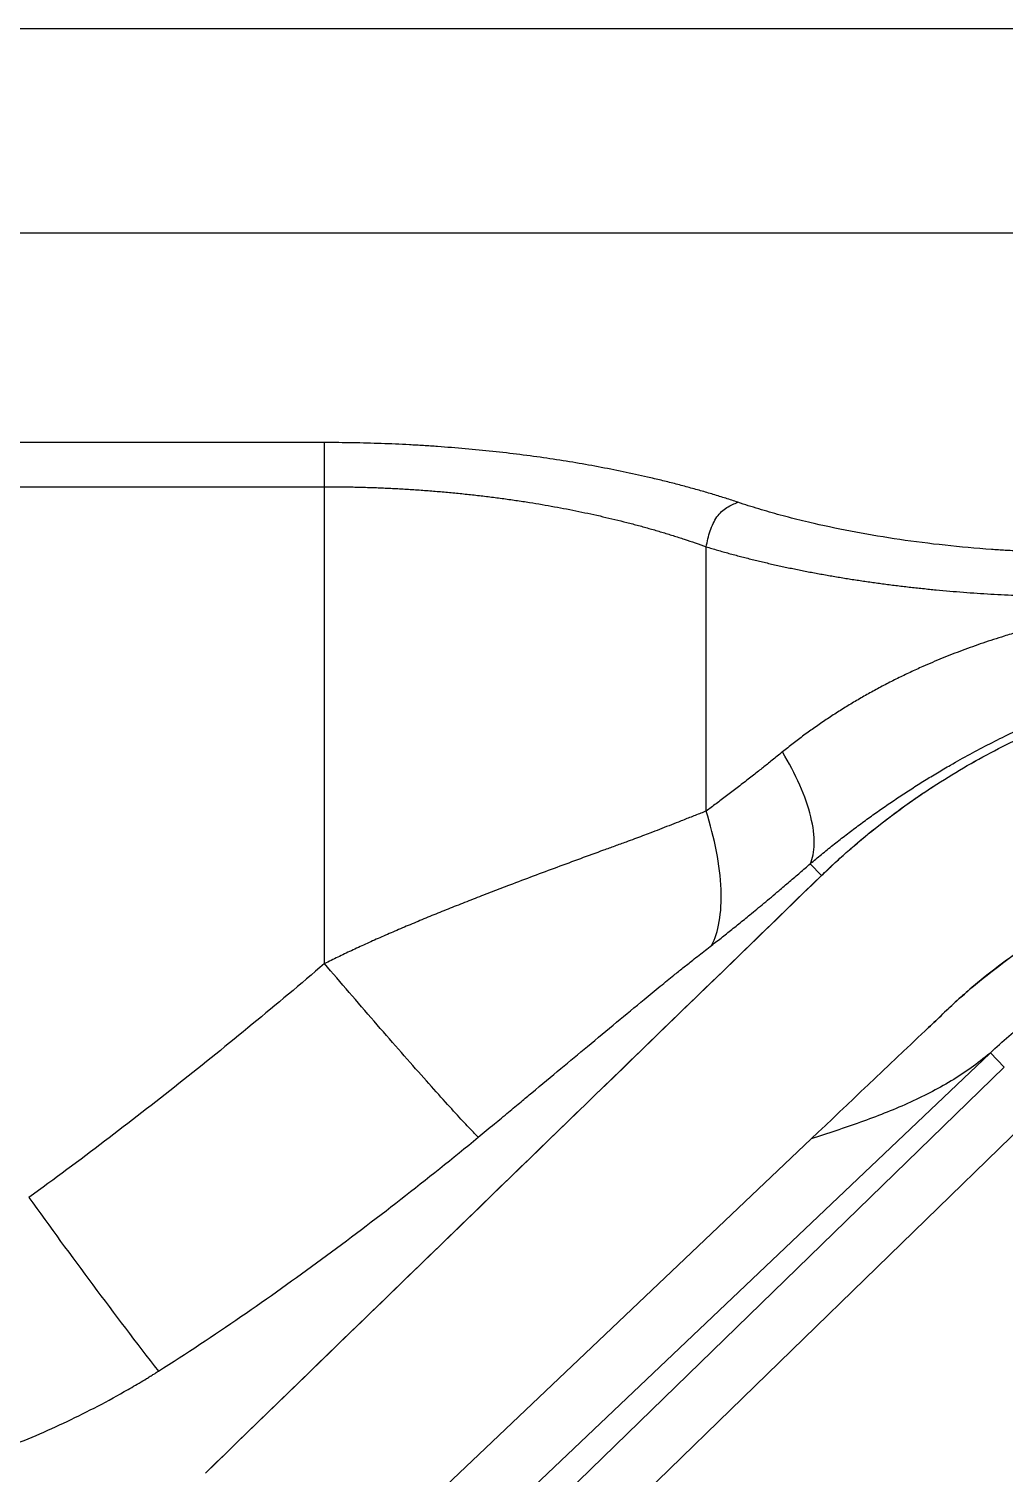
# Model space of a CAD drawing. Extents: x -2 to 78, y -19 to 124.
# Drawn here: x 28.65 to 32.62, y 3.56 to 9.44 of the extents above; entities that cross this region are included whole.
import ezdxf

# ---------------------------------------------------------------- set-up
doc = ezdxf.new("R2010")
doc.units = 0
doc.header["$MEASUREMENT"] = 0
doc.layers.add('1', color=4, linetype='Continuous')
doc.layers.add('GEOMETRY', color=2, linetype='Continuous', lineweight=25)

# ---------------------------------------------------------------- blocks, each defined once
blk = doc.blocks.new('2026 BEAM 220')
at = {"layer": 'GEOMETRY'}
for p, q in [((52.0992, 9.4439), (28.2908, 9.4439)), ((28.1595, 8.6127), (43.8197, 8.6127)), ((31.8358, 7.759), (27.9858, 7.7591)), ((27.9858, 7.5795), (31.8359, 7.5795)), ((31.8359, 5.637), (31.8359, 7.5795)), ((33.3906, 6.2583), (33.3906, 7.3347)), ((33.8603, 5.9959), (33.8141, 6.0436)), ((31.3076, 2.1978), (34.5457, 5.2718)), ((34.5457, 5.2718), (34.5481, 5.2741)), ((34.6039, 5.2153), (34.5481, 5.2741)), ((34.6039, 5.2153), (30.8465, 1.5615)), ((31.0174, 1.4163), (34.7746, 5.0701)), ((33.8181, 4.9232), (31.1368, 2.3778))]:
    blk.add_line(p, q, dxfattribs=at)
blk.add_arc((50.7256, 19.1112), 24.7362, 215.67684, 217.72105, dxfattribs=at)
for points, knots in [([(33.52, 7.5158), (33.5118, 7.5186), (33.4953, 7.524), (33.4703, 7.5321), (33.445, 7.54), (33.4195, 7.5478), (33.3938, 7.5554), (33.3678, 7.563), (33.3416, 7.5704), (33.3152, 7.5777), (33.2885, 7.5848), (33.2616, 7.5918), (33.2344, 7.5987), (33.2071, 7.6055), (33.1794, 7.6121), (33.0959, 7.6316), (32.9525, 7.6615), (32.7416, 7.6965), (32.5226, 7.7242), (32.3532, 7.7392), (32.2392, 7.7467), (32.1819, 7.75), (32.1245, 7.7528), (32.067, 7.7551), (32.0093, 7.7568), (31.9516, 7.7581), (31.8937, 7.7589), (31.8551, 7.759), (31.8358, 7.759)], [0, 0, 0, 0, 0.018085, 0.036135, 0.054154, 0.072143, 0.090106, 0.108046, 0.125965, 0.143867, 0.161755, 0.179632, 0.1975, 0.215362, 0.233222, 0.251083, 0.376083, 0.500237, 0.625648, 0.750383, 0.781698, 0.812944, 0.844138, 0.875299, 0.906447, 0.9376, 0.968778, 1, 1, 1, 1]), ([(31.8359, 7.5795), (31.8359, 7.5894), (31.8359, 7.5993), (31.8359, 7.6194), (31.8359, 7.6296), (31.8359, 7.6495), (31.8359, 7.6593), (31.8359, 7.6778), (31.8359, 7.6866), (31.8359, 7.7025), (31.8359, 7.7098), (31.8359, 7.7229), (31.8358, 7.7288), (31.8358, 7.7392), (31.8358, 7.7437), (31.8358, 7.7519), (31.8358, 7.7555), (31.8358, 7.759)], [0, 0, 0, 0, 0.125, 0.125, 0.25, 0.25, 0.375, 0.375, 0.5, 0.5, 0.625, 0.625, 0.75, 0.75, 0.875, 0.875, 1, 1, 1, 1]), ([(31.8359, 7.5795), (31.8456, 7.5795), (31.865, 7.5795), (31.8941, 7.5792), (31.9233, 7.5788), (31.9524, 7.5783), (31.9816, 7.5776), (32.0107, 7.5768), (32.0399, 7.5758), (32.069, 7.5746), (32.0982, 7.5733), (32.1273, 7.5719), (32.1564, 7.5703), (32.1854, 7.5685), (32.2145, 7.5666), (32.2435, 7.5645), (32.2725, 7.5623), (32.3014, 7.5599), (32.3303, 7.5574), (32.3591, 7.5547), (32.3879, 7.5519), (32.4166, 7.5489), (32.4452, 7.5458), (32.4738, 7.5425), (32.5023, 7.5391), (32.5307, 7.5355), (32.559, 7.5317), (32.5873, 7.5278), (32.6154, 7.5238), (32.6435, 7.5196), (32.679, 7.514), (32.722, 7.5069), (32.7722, 7.4981), (32.8222, 7.4887), (32.872, 7.4788), (32.9214, 7.4684), (32.9704, 7.4574), (33.0191, 7.4459), (33.0674, 7.4339), (33.1152, 7.4213), (33.1626, 7.4082), (33.2094, 7.3946), (33.2557, 7.3804), (33.3014, 7.3657), (33.3465, 7.3505), (33.3758, 7.3399), (33.3906, 7.3346)], [0, 0, 0, 0, 0.0169452, 0.0339041, 0.0508773, 0.0678654, 0.0848689, 0.1018883, 0.1189242, 0.1359771, 0.1530475, 0.1701361, 0.1872432, 0.2043695, 0.2215155, 0.2386817, 0.2558687, 0.2730769, 0.2903069, 0.3075592, 0.3248343, 0.3421327, 0.3594551, 0.3768017, 0.3941733, 0.4115702, 0.4289931, 0.4464423, 0.4639184, 0.481422, 0.4989534, 0.5308371, 0.5629259, 0.5952229, 0.6277309, 0.6604525, 0.6933907, 0.7265479, 0.759927, 0.7935304, 0.8273607, 0.8614203, 0.8957117, 0.9302372, 0.9649992, 1, 1, 1, 1]), ([(33.3906, 7.3346), (33.3928, 7.3453), (33.3951, 7.3561), (33.4003, 7.3777), (33.4033, 7.3885), (33.4103, 7.4097), (33.4143, 7.42), (33.4235, 7.4392), (33.4286, 7.4482), (33.4401, 7.4643), (33.4465, 7.4715), (33.4601, 7.4841), (33.4674, 7.4896), (33.4823, 7.4991), (33.4899, 7.503), (33.5051, 7.51), (33.5126, 7.5129), (33.52, 7.5158)], [0, 0, 0, 0, 0.125, 0.125, 0.25, 0.25, 0.375, 0.375, 0.5, 0.5, 0.625, 0.625, 0.75, 0.75, 0.875, 0.875, 1, 1, 1, 1]), ([(34.944, 7.31), (34.9346, 7.31), (34.9159, 7.31), (34.8878, 7.3102), (34.8597, 7.3106), (34.8316, 7.3111), (34.8036, 7.3117), (34.7756, 7.3125), (34.7476, 7.3134), (34.7196, 7.3145), (34.6917, 7.3157), (34.6639, 7.317), (34.636, 7.3185), (34.6082, 7.3202), (34.5804, 7.3219), (34.4981, 7.3276), (34.3622, 7.3397), (34.1773, 7.3632), (33.9988, 7.3928), (33.8691, 7.4199), (33.7832, 7.4403), (33.7373, 7.4518), (33.6923, 7.4637), (33.648, 7.4761), (33.6045, 7.4889), (33.5617, 7.5021), (33.534, 7.5112), (33.52, 7.5158)], [0, 0, 0, 0, 0.017941, 0.035866, 0.053777, 0.071679, 0.089574, 0.107466, 0.125358, 0.143254, 0.161157, 0.17907, 0.196996, 0.21494, 0.232903, 0.250891, 0.375229, 0.499954, 0.624769, 0.750181, 0.78572, 0.82127, 0.856856, 0.892499, 0.928222, 0.964048, 1, 1, 1, 1]), ([(33.3906, 7.3346), (33.3981, 7.3324), (33.4133, 7.3278), (33.4363, 7.3211), (33.4595, 7.3145), (33.4829, 7.308), (33.5064, 7.3016), (33.5301, 7.2954), (33.5539, 7.2892), (33.5779, 7.2832), (33.6021, 7.2773), (33.6264, 7.2715), (33.6508, 7.2659), (33.6754, 7.2603), (33.7001, 7.2549), (33.7249, 7.2496), (33.7498, 7.2444), (33.7749, 7.2394), (33.8, 7.2344), (33.8253, 7.2296), (33.8507, 7.2249), (33.8761, 7.2203), (33.9017, 7.2158), (33.9273, 7.2114), (33.9531, 7.2072), (33.9788, 7.2031), (34.0047, 7.1991), (34.0307, 7.1952), (34.0567, 7.1914), (34.0827, 7.1877), (34.118, 7.183), (34.1628, 7.1772), (34.2172, 7.1708), (34.272, 7.1648), (34.3271, 7.1593), (34.3824, 7.1543), (34.438, 7.1498), (34.4938, 7.1457), (34.5498, 7.1421), (34.606, 7.139), (34.6622, 7.1364), (34.7185, 7.1342), (34.7749, 7.1326), (34.8313, 7.1314), (34.8876, 7.1306), (34.9252, 7.1305), (34.944, 7.1305)], [0, 0, 0, 0, 0.017975, 0.035894, 0.053757, 0.071564, 0.089315, 0.107011, 0.124651, 0.142237, 0.159768, 0.177244, 0.194666, 0.212034, 0.229348, 0.246609, 0.263817, 0.280972, 0.298074, 0.315123, 0.332121, 0.349067, 0.36596, 0.382803, 0.399595, 0.416335, 0.433026, 0.449666, 0.466256, 0.482796, 0.499288, 0.533173, 0.566975, 0.600696, 0.634339, 0.667905, 0.701399, 0.734822, 0.768177, 0.801467, 0.834695, 0.867864, 0.900976, 0.934034, 0.967041, 1, 1, 1, 1]), ([(34.944, 7.0575), (34.9346, 7.0556), (34.9159, 7.0518), (34.8878, 7.0458), (34.8596, 7.0396), (34.8313, 7.033), (34.803, 7.0262), (34.7746, 7.0191), (34.7462, 7.0117), (34.7177, 7.0041), (34.6892, 6.9961), (34.6606, 6.9879), (34.632, 6.9794), (34.5841, 6.9647), (34.5176, 6.943), (34.4337, 6.9131), (34.3521, 6.8812), (34.2813, 6.8511), (34.2208, 6.8234), (34.1697, 6.7988), (34.1194, 6.7732), (34.0697, 6.7467), (34.0209, 6.7192), (33.9728, 6.6907), (33.9255, 6.6612), (33.879, 6.6308), (33.8333, 6.5994), (33.7884, 6.567), (33.7443, 6.5338), (33.7157, 6.5108), (33.7014, 6.4994)], [0, 0, 0, 0, 0.020075, 0.040242, 0.060505, 0.080863, 0.101318, 0.121873, 0.142527, 0.163283, 0.184143, 0.205106, 0.226175, 0.247351, 0.311414, 0.374821, 0.437609, 0.499819, 0.541094, 0.582403, 0.62376, 0.665175, 0.70666, 0.748227, 0.789888, 0.831654, 0.873537, 0.915548, 0.957699, 1, 1, 1, 1]), ([(33.8603, 5.9959), (33.8686, 6.0038), (33.885, 6.0197), (33.9101, 6.0431), (33.9353, 6.0662), (33.9608, 6.0891), (33.9866, 6.1116), (34.0126, 6.1338), (34.0388, 6.1558), (34.0653, 6.1774), (34.0921, 6.1987), (34.1191, 6.2197), (34.1463, 6.2405), (34.1738, 6.2609), (34.2015, 6.281), (34.2295, 6.3008), (34.2577, 6.3203), (34.2862, 6.3395), (34.3456, 6.3787), (34.4376, 6.4354), (34.5645, 6.5055), (34.6949, 6.5694), (34.8284, 6.6272), (34.9643, 6.6785), (35.1022, 6.7231), (35.2418, 6.7609), (35.3568, 6.7861), (35.4462, 6.8024), (35.5094, 6.8126), (35.5729, 6.8215), (35.6367, 6.8289), (35.7006, 6.835), (35.7648, 6.8398), (35.8292, 6.8432), (35.8938, 6.8453), (35.937, 6.8455), (35.9586, 6.8457)], [0, 0, 0, 0, 0.014783, 0.029554, 0.044314, 0.059066, 0.073811, 0.088551, 0.103289, 0.118026, 0.132763, 0.147504, 0.162249, 0.177001, 0.191761, 0.206532, 0.221316, 0.236113, 0.250927, 0.313328, 0.375716, 0.438236, 0.501034, 0.563672, 0.626039, 0.688279, 0.750539, 0.778149, 0.805756, 0.833373, 0.861013, 0.888688, 0.916412, 0.944197, 0.972056, 1, 1, 1, 1]), ([(33.8603, 5.9959), (33.9302, 6.0636), (34.003, 6.1276), (34.1166, 6.2182), (34.1552, 6.2475), (34.234, 6.3043), (34.2744, 6.332), (34.3959, 6.4111), (34.4792, 6.4597), (34.6506, 6.549), (34.7388, 6.5897), (34.919, 6.6626), (35.0103, 6.6946), (35.195, 6.7494), (35.2888, 6.7724), (35.5719, 6.8273), (35.7637, 6.8457), (35.9586, 6.8457)], [0, 0, 0, 0, 0.125, 0.125, 0.1875, 0.1875, 0.25, 0.25, 0.375, 0.375, 0.5, 0.5, 0.625, 0.625, 0.75, 0.75, 1, 1, 1, 1]), ([(33.8141, 6.0436), (33.8217, 6.05), (33.8369, 6.0629), (33.86, 6.0819), (33.8833, 6.1009), (33.9067, 6.1197), (33.9303, 6.1383), (33.9541, 6.1568), (33.9781, 6.1752), (34.0022, 6.1934), (34.0266, 6.2114), (34.0511, 6.2293), (34.0758, 6.247), (34.1006, 6.2645), (34.1257, 6.2819), (34.1509, 6.2991), (34.1763, 6.3161), (34.2018, 6.3329), (34.2276, 6.3496), (34.2535, 6.3661), (34.2795, 6.3824), (34.3058, 6.3985), (34.3322, 6.4144), (34.3588, 6.4302), (34.4028, 6.4558), (34.4648, 6.4905), (34.5457, 6.5332), (34.6279, 6.5741), (34.6994, 6.6075), (34.7596, 6.6342), (34.8077, 6.6549), (34.8557, 6.6746), (34.9035, 6.6936), (34.9511, 6.7118), (34.9984, 6.7292), (35.03, 6.7402), (35.0457, 6.7457)], [0, 0, 0, 0, 0.022005, 0.043959, 0.065865, 0.087725, 0.109543, 0.131319, 0.153058, 0.174761, 0.196431, 0.218069, 0.23968, 0.261265, 0.282826, 0.304367, 0.325889, 0.347396, 0.368889, 0.390371, 0.411845, 0.433313, 0.454787, 0.476276, 0.497786, 0.560782, 0.623861, 0.687181, 0.750734, 0.787183, 0.82334, 0.859198, 0.894771, 0.930081, 0.96515, 1, 1, 1, 1]), ([(33.7014, 6.4994), (33.6941, 6.4935), (33.68, 6.4821), (33.6595, 6.4654), (33.64, 6.4498), (33.6215, 6.435), (33.5956, 6.4145), (33.5604, 6.3871), (33.5167, 6.3535), (33.473, 6.3202), (33.4312, 6.2886), (33.404, 6.2683), (33.3906, 6.2583)], [0, 0, 0, 0, 0.068161, 0.133117, 0.194869, 0.25342, 0.308771, 0.44206, 0.589422, 0.729628, 0.866479, 1, 1, 1, 1]), ([(33.8141, 6.0436), (33.8243, 6.0655), (33.8301, 6.0929), (33.8313, 6.1576), (33.8266, 6.1949), (33.8065, 6.276), (33.7912, 6.3198), (33.7519, 6.4093), (33.7279, 6.4549), (33.7014, 6.4994)], [0, 0, 0, 0, 0.25, 0.25, 0.5, 0.5, 0.75, 0.75, 1, 1, 1, 1]), ([(33.3906, 6.2583), (33.3832, 6.2555), (33.3684, 6.2497), (33.3459, 6.2409), (33.3232, 6.232), (33.3002, 6.223), (33.2723, 6.2119), (33.2391, 6.1988), (33.2005, 6.1837), (33.1647, 6.1695), (33.1195, 6.1525), (33.0717, 6.135), (33.0184, 6.1156), (32.9565, 6.0931), (32.8784, 6.0646), (32.7831, 6.0294), (32.6868, 5.9935), (32.5986, 5.9602), (32.5194, 5.9299), (32.4499, 5.903), (32.3817, 5.8762), (32.3148, 5.8494), (32.2493, 5.8227), (32.1853, 5.7961), (32.1229, 5.7695), (32.0621, 5.743), (32.003, 5.7165), (31.9457, 5.6901), (31.8901, 5.6637), (31.8538, 5.6458), (31.8359, 5.637)], [0, 0, 0, 0, 0.016738, 0.033512, 0.050324, 0.067174, 0.084061, 0.111436, 0.138841, 0.166274, 0.186934, 0.232743, 0.264, 0.294354, 0.355886, 0.417084, 0.477954, 0.538503, 0.582176, 0.624889, 0.666645, 0.707447, 0.7473, 0.786205, 0.824168, 0.861193, 0.897283, 0.932444, 0.966681, 1, 1, 1, 1]), ([(33.4125, 5.7113), (33.4265, 5.7375), (33.4372, 5.7701), (33.4505, 5.8469), (33.453, 5.8911), (33.4492, 5.9878), (33.4428, 6.0401), (33.4221, 6.148), (33.4078, 6.2036), (33.3906, 6.2583)], [0, 0, 0, 0, 0.25, 0.25, 0.5, 0.5, 0.75, 0.75, 1, 1, 1, 1]), ([(33.8181, 4.9232), (33.9726, 5.0699), (34.1465, 5.2349), (34.3203, 5.3999), (34.3589, 5.4366), (34.3781, 5.455), (34.4367, 5.5094), (34.477, 5.5443), (34.5601, 5.6114), (34.603, 5.6437), (34.6904, 5.705), (34.7351, 5.7341), (34.8716, 5.8166), (34.9661, 5.8653), (35.1132, 5.9287), (35.1633, 5.9483), (35.2637, 5.9837), (35.3143, 5.9996), (35.4671, 6.042), (35.5702, 6.0632), (35.7792, 6.0918), (35.885, 6.0991), (35.9922, 6.0991)], [0, 0, 0, 0, 0.25, 0.28125, 0.28125, 0.3125, 0.3125, 0.375, 0.375, 0.4375, 0.4375, 0.5, 0.5, 0.625, 0.625, 0.6875, 0.6875, 0.75, 0.75, 0.875, 0.875, 1, 1, 1, 1]), ([(35.9922, 6.0991), (35.9389, 6.0991), (35.8859, 6.0973), (35.8065, 6.0919), (35.7801, 6.0896), (35.7273, 6.0842), (35.7008, 6.0811), (35.6226, 6.0704), (35.5707, 6.0615), (35.4931, 6.0455), (35.4674, 6.0398), (35.4161, 6.0274), (35.3909, 6.0208), (35.2627, 5.9853), (35.1619, 5.9497), (34.9665, 5.8654), (34.8722, 5.8169), (34.689, 5.7062), (34.6013, 5.6448), (34.4978, 5.5611), (34.4774, 5.544), (34.4371, 5.5091), (34.4175, 5.4916), (34.3952, 5.4708), (34.3927, 5.4686), (34.3891, 5.4651), (34.3879, 5.464), (34.386, 5.4623), (34.3854, 5.4618), (34.3845, 5.4609), (34.3843, 5.4606), (34.3837, 5.4601), (34.3832, 5.4596), (34.382, 5.4585), (34.3803, 5.4569), (34.3767, 5.4535), (34.3753, 5.4521), (34.373, 5.4499), (34.3721, 5.4492), (34.3708, 5.4479), (34.3704, 5.4475), (34.3695, 5.4467), (34.3689, 5.446), (34.3589, 5.4366), (34.3492, 5.4274), (34.3203, 5.3999), (34.301, 5.3816), (34.1271, 5.2166), (33.9726, 5.0699), (33.8181, 4.9232)], [0, 0, 0, 0, 0.0625, 0.0625, 0.09375, 0.09375, 0.125, 0.125, 0.1875, 0.1875, 0.21875, 0.21875, 0.25, 0.25, 0.375, 0.375, 0.5, 0.5, 0.625, 0.625, 0.65625, 0.65625, 0.6875, 0.6875, 0.691406, 0.691406, 0.693359, 0.693359, 0.694336, 0.694336, 0.694824, 0.694824, 0.695312, 0.695312, 0.699219, 0.699219, 0.701172, 0.701172, 0.702148, 0.702148, 0.702637, 0.702637, 0.703125, 0.703125, 0.71875, 0.71875, 0.75, 0.75, 1, 1, 1, 1]), ([(33.4125, 5.7113), (33.4198, 5.717), (33.4345, 5.7284), (33.4566, 5.7458), (33.4787, 5.7634), (33.501, 5.7812), (33.5234, 5.7992), (33.5459, 5.8174), (33.5799, 5.8452), (33.6266, 5.8839), (33.6806, 5.9292), (33.7297, 5.971), (33.7723, 6.0074), (33.8003, 6.0317), (33.8141, 6.0436)], [0, 0, 0, 0, 0.0557111, 0.1115081, 0.1674001, 0.223396, 0.2795047, 0.3357353, 0.3920965, 0.5340282, 0.6847104, 0.7932831, 0.8983734, 1, 1, 1, 1]), ([(31.3509, 3.5623), (31.7916, 3.9899), (32.6279, 4.8013), (33.4646, 5.6123), (33.8603, 5.9959)], [0, 0, 0, 0, 0.527004, 1, 1, 1, 1]), ([(34.5481, 5.2741), (34.5968, 5.3202), (34.6477, 5.3642), (34.7525, 5.4462), (34.8066, 5.4845), (34.9736, 5.5915), (35.0914, 5.6523), (35.2782, 5.7268), (35.3412, 5.7484), (35.4682, 5.7855), (35.5323, 5.801), (35.7264, 5.8382), (35.8581, 5.8509), (35.9922, 5.8509)], [0, 0, 0, 0, 0.125, 0.125, 0.25, 0.25, 0.5, 0.5, 0.625, 0.625, 0.75, 0.75, 1, 1, 1, 1]), ([(32.4624, 4.9304), (32.4841, 4.9483), (32.5254, 4.9822), (32.5835, 5.0304), (32.6346, 5.0729), (32.7056, 5.1321), (32.7957, 5.2073), (32.9108, 5.3033), (33.024, 5.3975), (33.123, 5.4793), (33.2005, 5.5429), (33.253, 5.5856), (33.2969, 5.6206), (33.3311, 5.6477), (33.3616, 5.6716), (33.3873, 5.6917), (33.4041, 5.7048), (33.4125, 5.7113)], [0, 0, 0, 0, 0.066877, 0.126614, 0.179205, 0.224647, 0.34654, 0.458452, 0.582824, 0.701108, 0.770867, 0.830148, 0.870269, 0.914072, 0.943102, 0.971741, 1, 1, 1, 1]), ([(31.8358, 5.637), (31.6412, 5.4707), (31.4438, 5.3079), (31.0428, 4.9901), (30.8393, 4.8349), (30.6319, 4.6848)], [0, 0, 0, 0, 0.5, 0.5, 1, 1, 1, 1]), ([(32.4624, 4.9304), (32.4536, 4.939), (32.4422, 4.9506), (32.4139, 4.9803), (32.3969, 4.9984), (32.3576, 5.0412), (32.3352, 5.0658), (32.2856, 5.1209), (32.2584, 5.1514), (32.2003, 5.217), (32.1693, 5.2521), (32.1051, 5.3254), (32.0718, 5.3635), (32.0043, 5.4413), (31.9701, 5.4808), (31.9023, 5.5595), (31.8687, 5.5987), (31.8359, 5.637)], [0, 0, 0, 0, 0.125, 0.125, 0.25, 0.25, 0.375, 0.375, 0.5, 0.5, 0.625, 0.625, 0.75, 0.75, 0.875, 0.875, 1, 1, 1, 1]), ([(34.5457, 5.2718), (34.4968, 5.2304), (34.4441, 5.193), (34.332, 5.1253), (34.2725, 5.095), (34.1486, 5.0397), (34.0841, 5.0147), (33.9525, 4.9675), (33.8853, 4.9454), (33.8181, 4.9232)], [0, 0, 0, 0, 0.25, 0.25, 0.5, 0.5, 0.75, 0.75, 1, 1, 1, 1]), ([(31.1593, 3.9772), (31.3864, 4.1214), (31.6075, 4.2743), (32.0412, 4.593), (32.2536, 4.7589), (32.4624, 4.9304)], [0, 0, 0, 0, 0.5, 0.5, 1, 1, 1, 1]), ([(28.9992, 3.4126), (29.005, 3.4124), (29.011, 3.4122), (29.0228, 3.4118), (29.0405, 3.4113), (29.0817, 3.4104), (29.117, 3.41), (29.1875, 3.41), (29.2344, 3.4108), (29.3748, 3.4157), (29.468, 3.4222), (29.7466, 3.4517), (29.9309, 3.4843), (30.1592, 3.5424), (30.2046, 3.5548), (30.2947, 3.5813), (30.3393, 3.5954), (30.4722, 3.64), (30.5593, 3.6729), (30.7307, 3.7451), (30.8149, 3.7846), (30.939, 3.8487), (30.9799, 3.8709), (31.0408, 3.9055), (31.061, 3.9172), (31.0912, 3.9351), (31.1062, 3.9442), (31.1212, 3.9533), (31.1311, 3.9595), (31.1362, 3.9626), (31.1411, 3.9656)], [0, 0, 0, 0, 0.007812, 0.007812, 0.015625, 0.03125, 0.0625, 0.0625, 0.125, 0.125, 0.25, 0.25, 0.5, 0.5, 0.5625, 0.5625, 0.625, 0.625, 0.75, 0.75, 0.875, 0.875, 0.9375, 0.9375, 0.96875, 0.96875, 0.984375, 0.992187, 0.992187, 1, 1, 1, 1]), ([(31.1411, 3.9656), (31.1411, 3.9656), (31.1411, 3.9656), (31.1411, 3.9656), (31.1472, 3.9695), (31.1533, 3.9733), (31.1593, 3.9772)], [-0.00000006, -0.00000006, -0.00000006, -0.00000006, 0, 0, 0, 0.0005510353, 0.0005510353, 0.0005510353, 0.0005510353])]:
    blk.add_open_spline(points, degree=3, knots=knots, dxfattribs=at)
blk.add_open_spline([(31.3509, 3.5623), (32.2774, 4.4614), (33.1139, 5.2726), (33.8603, 5.9959)], degree=3, dxfattribs=at)

msp = doc.modelspace()

# ---------------------------------------------------------------- block references
at = {"layer": '1'}
msp.add_blockref('2026 BEAM 220', (-1.9801, 0), dxfattribs=at)

doc.saveas('drawing.dxf')
